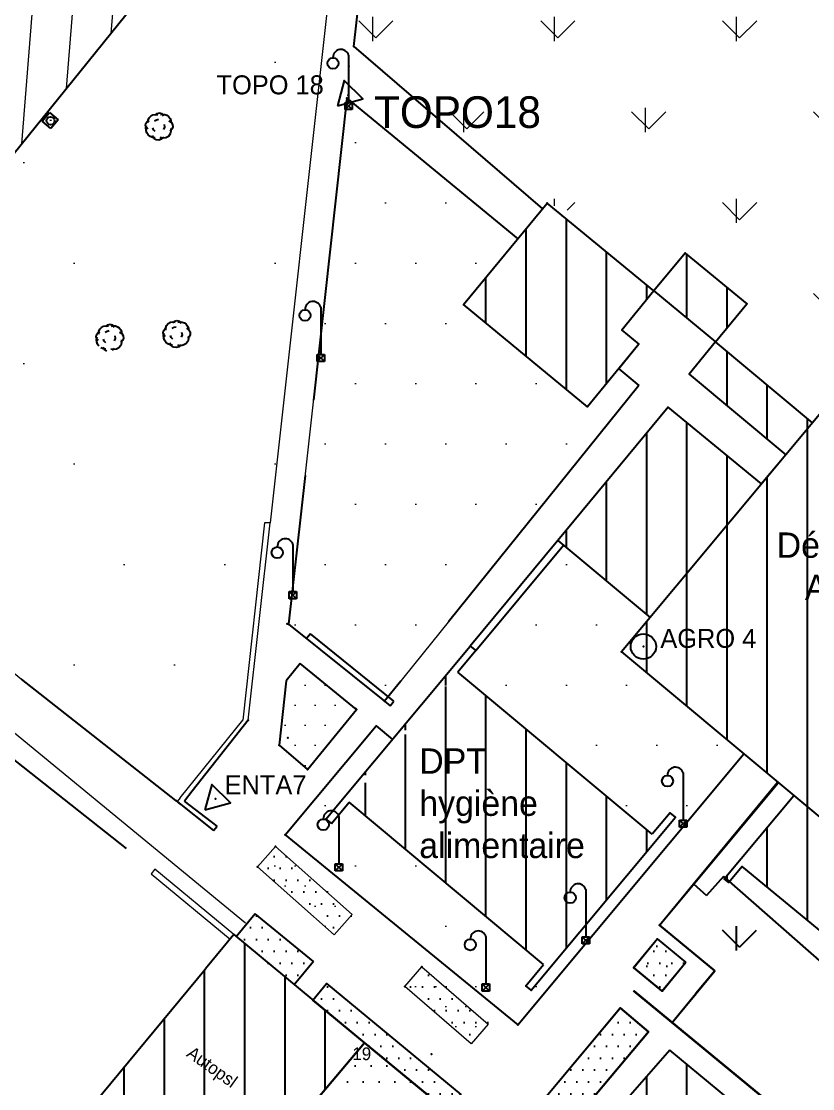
# Model space of a CAD drawing. Header units: metres. Extents: x 64 to 796628, y 142 to 671743.
# Drawn here: x 364354.9 to 364417.4, y 376053.2 to 376137.5 of the extents above; entities that cross this region are included whole.
import ezdxf

# ---------------------------------------------------------------- set-up
doc = ezdxf.new("R2010")
doc.units = ezdxf.units.M
doc.header["$LTSCALE"] = 2
doc.linetypes.add('ACAD_ISO02W100', pattern=[15, 12, -3])
doc.layers.add('allee', color=7, linetype='ACAD_ISO02W100', lineweight=25)
doc.layers.add('Espace Vert', color=3, linetype='Continuous', lineweight=5)
for name, color, linetype in [('arbres isolés', 3, 'Continuous'), ('Batiment', 1, 'Continuous'), ('Batiments', 1, 'Continuous'), ('Batimment', 10, 'Continuous'), ('construction', 1, 'Continuous'), ('Lampadaire', 50, 'Continuous'), ('mbark', 7, 'Continuous'), ('point topographique', 7, 'Continuous'), ('regard', 7, 'Continuous'), ('toponymie', 7, 'Continuous'), ('vegetation', 94, 'Continuous'), ('youssef', 7, 'Continuous')]:
    doc.layers.add(name, color=color, linetype=linetype)
pattern_1 = [(0, (0, 0), (0.46875, 0.9375), [0, -0.9375])]

# ---------------------------------------------------------------- blocks, each defined once
blk = doc.blocks.new('Lampadaire')
at = {"layer": 'Lampadaire'}
for p, q in [((1.239, 0.649), (1.239, -3.083)), ((0.952, -3.083), (1.526, -3.083)), ((0.952, -3.657), (0.952, -3.083)), ((0.952, -3.083), (1.526, -3.657)), ((1.526, -3.083), (0.952, -3.657)), ((1.186, -3.39), (1.243, -3.333)), ((1.186, -3.39), (1.243, -3.333)), ((1.526, -3.083), (1.526, -3.657)), ((1.526, -3.657), (0.952, -3.657))]:
    blk.add_line(p, q, dxfattribs=at)
blk.add_circle((0, 0), 0.441, dxfattribs=at)
blk.add_arc((0.634, 0.459), 0.634, 17.44626, 181.68163, dxfattribs=at)
blk = doc.blocks.new('A$C3DFD15C1')
at = {"layer": 'Lampadaire'}
blk.add_blockref('Lampadaire', (-1.239, 3.37), dxfattribs=at)
blk = doc.blocks.new('A$C57AF335F')
for p, q in [((0, 0.886), (0.887, 0.886)), ((0, 0), (0, 0.886)), ((0.887, 0.886), (0.887, 0)), ((0.379, 0.427), (0.436, 0.484)), ((0.609, 0.651), (0.666, 0.708)), ((0.609, 0.651), (0.666, 0.708)), ((0.887, 0), (0, 0))]:
    blk.add_line(p, q)
blk.add_circle((0.436, 0.484), 0.321)
blk = doc.blocks.new('A$C11EF20F3')
at = {"layer": 'regard', "color": 0, "lineweight": 13, "ltscale": 0.13}
blk.add_blockref('A$C57AF335F', (-0.436, -0.484), dxfattribs=at)
blk = doc.blocks.new('A$C4AE80429')
at = {"layer": 'regard', "color": 0, "lineweight": 13, "ltscale": 0.13, "rotation": 230.573219283581}
blk.add_blockref('A$C11EF20F3', (0, 0), dxfattribs=at)
blk = doc.blocks.new('A$C217B39ED')
at = {"layer": 'point topographique', "color": 0}
blk.add_lwpolyline([(0, 0), (2.004, 0.544), (0.531, 2.007)], close=True, dxfattribs=at)
blk = doc.blocks.new('A$C41EE5107')
at = {"layer": 'point topographique', "color": 0, "lineweight": 13, "ltscale": 0.13}
blk.add_blockref('A$C217B39ED', (-0.833, -0.858), dxfattribs=at)
blk = doc.blocks.new('A$C2FE37BA9')
at = {"layer": 'point topographique', "color": 0, "lineweight": 13, "ltscale": 0.13}
blk.add_blockref('A$C217B39ED', (-0.833, -0.858), dxfattribs=at)

msp = doc.modelspace()

# ---------------------------------------------------------------- hatches: boundary and pattern name
at = {"layer": 'allee'}
h = msp.add_hatch(dxfattribs=at)
h.set_pattern_fill('DOTS', color=256, style=0)
h.paths.add_polyline_path([(364405.129, 376065.045), (364407.369, 376063.199), (364405.478, 376060.903), (364403.237, 376062.749)])
at = {"layer": 'Batiment'}
h = msp.add_hatch(dxfattribs=at)
h.set_pattern_fill('ANSI31,_O', color=256, angle=45)
h.set_pattern_definition([(90, (0, 0), (-3.175, 7e-16), [])])
h.paths.add_polyline_path([(364299.261, 376136.838), (364284.202, 376149.009)], flags=16)
edge = h.paths.add_edge_path()
edge.add_line((364274.768, 376138.29), (364290.689, 376125.422))
edge.add_line((364290.689, 376125.422), (364294.589, 376130.262))
edge.add_line((364295.72, 376131.662), (364294.589, 376130.262))
edge.add_line((364302.444, 376139.981), (364295.717, 376131.666))
edge.add_line((364283.752, 376149.372), (364299.65, 376136.523))
edge.add_line((364283.752, 376149.372), (364299.261, 376136.838))
edge.add_line((364274.768, 376138.29), (364283.752, 376149.372))
h.paths.add_polyline_path([(364413.291, 376098.407), (364435.124, 376098.407), (364435.124, 376089.574), (364413.291, 376089.574)], flags=9)
h.paths.add_polyline_path([(364280.604, 376142.513), (364292.104, 376142.513), (364292.104, 376139.347), (364280.604, 376139.347)], flags=24)
h = msp.add_hatch(dxfattribs=at)
h.set_pattern_fill('ANSI31', color=256, angle=45, style=0)
h.paths.add_polyline_path([(364409.718, 376112.218), (364407.619, 376109.672), (364415.27, 376103.29), (364417.384, 376105.824)])
h = msp.add_hatch(dxfattribs=at)
h.set_pattern_fill('ANSI31', color=256, angle=45, style=0)
edge = h.paths.add_edge_path()
edge.add_line((364415.27, 376103.29), (364413.348, 376100.986))
edge.add_line((364413.348, 376100.986), (364405.97, 376107.066))
edge.add_line((364405.97, 376107.066), (364397.247, 376096.528))
edge.add_line((364397.247, 376096.528), (364404.549, 376090.437))
edge.add_line((364419.517, 376108.381), (364402.279, 376087.716))
edge.add_line((364402.279, 376087.716), (364428.395, 376065.931))
edge.add_line((364428.395, 376065.931), (364445.64, 376086.991))
h = msp.add_hatch(dxfattribs=at)
h.set_pattern_fill('ANSI31', color=256, angle=45, style=0)
h.paths.add_polyline_path([(364403.165, 376087.29), (364405.169, 376087.834), (364403.696, 376089.297)], flags=16)
h.paths.add_polyline_path([(364441.885, 376085.89), (364443.889, 376086.434), (364442.416, 376087.897)], flags=16)
h.paths.add_polyline_path([(364419.517, 376108.381), (364402.279, 376087.716), (364428.395, 376065.931), (364445.64, 376086.991), (364428.316, 376101.176), (364428.014, 376100.807), (364427.65, 376101.104), (364427.952, 376101.474), (364429.853, 376103.795), (364425.868, 376107.058), (364423.968, 376104.737), (364423.665, 376104.367), (364423.302, 376104.665), (364423.604, 376105.034)])
h.paths.add_polyline_path([(364411.423, 376094.819), (364435.257, 376094.819), (364435.257, 376085.986), (364411.423, 376085.986)], flags=24)
h.paths.add_polyline_path([(364411.423, 376094.819), (364433.257, 376094.819), (364433.257, 376085.986), (364411.423, 376085.986)], flags=8)
h.paths.add_polyline_path([(364404.978, 376089.912), (364414.228, 376089.912), (364414.228, 376087.662), (364404.978, 376087.662)], flags=24)
h.paths.add_polyline_path([(364433.045, 376087.786), (364442.295, 376087.786), (364442.295, 376085.536), (364433.045, 376085.536)], flags=24)
at = {"layer": 'Batiments', "linetype": 'Continuous', "lineweight": 13, "ltscale": 0.5}
h = msp.add_hatch(dxfattribs=at)
h.set_pattern_fill('ANSI31', color=1, angle=40.5, style=0)
h.paths.add_polyline_path([(364351.348, 376157.584), (364349.735, 376155.662), (364352.048, 376153.66), (364353.677, 376155.63)], flags=17)
edge = h.paths.add_edge_path()
edge.add_line((364347.429, 376157.596), (364339.073, 376147.638))
edge.add_line((364334.819, 376142.569), (364339.073, 376147.638))
edge.add_line((364351.848, 376128.844), (364334.819, 376142.569))
edge.add_line((364349.735, 376155.662), (364347.429, 376157.596))
edge.add_line((364352.071, 376153.625), (364366.446, 376142.242))
edge.add_line((364366.512, 376142.242), (364354.191, 376126.955))
edge.add_line((364354.191, 376126.955), (364351.848, 376128.844))
h.paths.add_polyline_path([(364347.594, 376147.236), (364356.139, 376139.919), (364354.675, 376138.21), (364346.13, 376145.527)], flags=24)
at = {"layer": 'Batiments'}
h = msp.add_hatch(dxfattribs=at)
h.set_pattern_fill('ANSI31', color=256, angle=45, style=0)
h.paths.add_polyline_path([(364409.718, 376112.218), (364412.19, 376115.218), (364407.313, 376119.237), (364404.841, 376116.237)])
h.paths.add_polyline_path([(364404.841, 376116.237), (364396.414, 376123.182), (364389.8, 376115.156), (364399.586, 376107.092), (364403.656, 376112.031), (364402.297, 376113.15)])
h.paths.add_polyline_path([(364394.881, 376123.98), (364397.047, 376123.98), (364397.047, 376122.48), (364394.881, 376122.48)], flags=9)
h = msp.add_hatch(dxfattribs=at)
h.set_pattern_fill('ANSI31', color=256, angle=45, style=0)
edge = h.paths.add_edge_path()
edge.add_line((364396.129, 376063.028), (364380.771, 376075.839))
edge.add_line((364394.72, 376061.339), (364396.129, 376063.028))
edge.add_line((364395.15, 376060.98), (364406.552, 376074.649))
edge.add_line((364406.552, 376074.649), (364406.122, 376075.008))
edge.add_line((364406.122, 376075.008), (364404.713, 376073.318))
edge.add_line((364395.15, 376060.98), (364394.72, 376061.339))
edge.add_line((364404.713, 376073.318), (364389.354, 376086.129))
edge.add_line((364378.932, 376074.508), (364390.334, 376088.177))
edge.add_line((364390.334, 376088.177), (364390.764, 376087.819))
edge.add_line((364390.764, 376087.819), (364389.354, 376086.129))
edge.add_line((364379.362, 376074.15), (364380.771, 376075.839))
h.paths.add_polyline_path([(364385.807, 376080.596), (364404.474, 376080.596), (364404.474, 376070.93), (364385.807, 376070.93)], flags=24)
h = msp.add_hatch(dxfattribs=at)
h.set_pattern_fill('ANSI31', color=256, angle=45, style=0)
h.paths.add_polyline_path([(364415.886, 376076.365), (364410.399, 376069.787), (364410.762, 376069.488), (364411.825, 376070.776), (364427.142, 376058.135), (364426.079, 376056.847), (364426.442, 376056.548), (364434.886, 376066.779), (364434.831, 376066.825), (364431.417, 376069.62), (364428.395, 376065.931)])
h.paths.add_polyline_path([(364442.715, 376076.266), (364442.638, 376076.329), (364439.209, 376079.137), (364435.066, 376074.077), (364438.553, 376071.223)])
at = {"layer": 'construction'}
h = msp.add_hatch(dxfattribs=at)
h.set_pattern_fill('ANSI31', color=256, angle=45, style=0)
h.paths.add_polyline_path([(364406.113, 376056.24), (364388.521, 376036.26), (364410.498, 376018.155), (364427.415, 376038.69)])
h.paths.add_polyline_path([(364368.661, 376041.038), (364381.982, 376056.822), (364371.648, 376065.383), (364369.415, 376062.687), (364358.024, 376048.939)])
h.paths.add_polyline_path([(364384.401, 375947.667), (364400.297, 375966.534), (364403.519, 375970.358), (364398.93, 375974.224), (364396.636, 375976.157), (364395.283, 375974.551), (364390.771, 375978.353), (364391.415, 375979.117), (364383.668, 375985.645), (364375.949, 375976.483), (364380.848, 375972.355), (364377.808, 375968.263), (364372.386, 375972.29), (364364.594, 375963.064), (364372.336, 375956.525), (364372.982, 375957.289)])
h.paths.add_polyline_path([(364380.186, 375892.223), (364388.418, 375903.306), (364364.495, 375921.075), (364361.257, 375916.716), (364356.44, 375920.293), (364359.678, 375924.652), (364343.803, 375936.443), (364335.653, 375926.387), (364351.446, 375913.569), (364355.34, 375918.812), (364360.156, 375915.234), (364356.263, 375909.992)])
h.paths.add_polyline_path([(364331.463, 375876.975), (364344.178, 375894.095), (364325.654, 375907.853), (364311.73, 375890.715), (364313.647, 375889.291), (364311.124, 375885.894), (364309.69, 375886.997), (364304.017, 375879.921), (364308.849, 375876.332), (364317.197, 375887.571)])
h.paths.add_polyline_path([(364400.672, 376043.396), (364417.082, 376031.674), (364416.017, 376030.182), (364399.606, 376041.904)], flags=24)
h.paths.add_polyline_path([(364406.346, 376057.014), (364408.18, 376057.014), (364408.18, 376055.514), (364406.346, 376055.514)], flags=9)
h.paths.add_polyline_path([(364368.369, 376056.978), (364373.794, 376053.103), (364372.729, 376051.612), (364367.304, 376055.486)], flags=24)
h.paths.add_polyline_path([(364380.769, 376056.712), (364382.602, 376056.712), (364382.602, 376055.212), (364380.769, 376055.212)], flags=9)
h.paths.add_polyline_path([(364369.84, 376065.668), (364371.673, 376065.668), (364371.673, 376064.168), (364369.84, 376064.168)], flags=9)
h.paths.add_polyline_path([(364367.385, 376043.252), (364369.552, 376043.252), (364369.552, 376041.752), (364367.385, 376041.752)], flags=24)
h.paths.add_polyline_path([(364382.322, 375969.032), (364387.34, 375965.448), (364386.468, 375964.227), (364381.45, 375967.811)], flags=24)
h.paths.add_polyline_path([(364371.561, 375972.114), (364373.728, 375972.114), (364373.728, 375970.614), (364371.561, 375970.614)], flags=25)
h.paths.add_polyline_path([(364364.21, 375914.285), (364383.197, 375900.723), (364382.132, 375899.231), (364363.144, 375912.793)], flags=24)
h.paths.add_polyline_path([(364344.369, 375928.707), (364353.049, 375922.507), (364351.983, 375921.016), (364343.303, 375927.215)], flags=24)
h.paths.add_polyline_path([(364336.536, 375927.886), (364337.702, 375927.886), (364337.702, 375926.386), (364336.536, 375926.386)], flags=25)
h.paths.add_polyline_path([(364322.94, 375899.836), (364337.723, 375889.277), (364336.658, 375887.785), (364321.875, 375898.344)], flags=24)
h.paths.add_polyline_path([(364324.024, 375895.604), (364332.839, 375889.307), (364331.968, 375888.086), (364323.152, 375894.383)], flags=24)
h.paths.add_polyline_path([(364311.638, 375886.576), (364313.805, 375886.576), (364313.805, 375885.076), (364311.638, 375885.076)], flags=24)
h.paths.add_polyline_path([(364326.241, 375907.987), (364328.408, 375907.987), (364328.408, 375906.487), (364326.241, 375906.487)], flags=9)
at = {"layer": 'Espace Vert', "lineweight": 13, "ltscale": 0.13}
h = msp.add_hatch(dxfattribs=at)
h.set_pattern_fill('DOTS', color=3, scale=5, style=0)
edge = h.paths.add_edge_path()
edge.add_line((364371.195, 376196.292), (364377.45, 376203.793))
edge.add_line((364369.81, 376194.582), (364371.205, 376196.283))
edge.add_line((364378.234, 376203.139), (364385.53, 376197.055))
edge.add_line((364370.093, 376209.928), (364378.234, 376203.139))
edge.add_line((364385.53, 376197.055), (364372.79, 376082.324))
edge.add_line((364369.8, 376194.59), (364353.06, 376174.346))
edge.add_line((364351.665, 376172.644), (364353.06, 376174.346))
edge.add_line((364351.665, 376172.644), (364335.246, 376152.006))
edge.add_line((364333.849, 376150.306), (364335.246, 376152.006))
edge.add_line((364325.326, 376139.941), (364333.849, 376150.306))
edge.add_line((364332.141, 376144.398), (364330.262, 376145.943))
edge.add_line((364336.44, 376149.628), (364332.141, 376144.398))
edge.add_line((364339.073, 376147.638), (364336.44, 376149.628))
edge.add_line((364347.429, 376157.596), (364339.073, 376147.638))
edge.add_line((364349.735, 376155.662), (364347.429, 376157.596))
edge.add_line((364351.348, 376157.584), (364349.735, 376155.662))
edge.add_line((364353.677, 376155.63), (364351.348, 376157.584))
edge.add_line((364353.677, 376155.63), (364352.048, 376153.66))
edge.add_line((364352.071, 376153.625), (364366.446, 376142.242))
edge.add_line((364338.247, 376141.241), (364341.171, 376144.726))
edge.add_line((364337.744, 376146.054), (364336.623, 376146.958))
edge.add_line((364336.623, 376146.958), (364332.366, 376141.676))
edge.add_line((364366.512, 376142.242), (364354.191, 376126.955))
edge.add_line((364351.848, 376128.844), (364334.819, 376142.569))
edge.add_line((364354.191, 376126.955), (364351.848, 376128.844))
edge.add_line((364328.66, 376135.228), (364330.001, 376136.972))
edge.add_line((364330.001, 376136.972), (364330.356, 376136.679))
edge.add_line((364330.356, 376136.679), (364328.955, 376134.984))
edge.add_line((364328.955, 376134.984), (364345.055, 376121.687))
edge.add_line((364335.791, 376109.747), (364346.811, 376123.09))
edge.add_line((364346.456, 376123.383), (364345.055, 376121.687))
edge.add_line((364332.366, 376141.676), (364325.812, 376133.704))
edge.add_line((364325.812, 376133.704), (364326.461, 376133.171))
edge.add_line((364326.461, 376133.171), (364325.089, 376131.502))
edge.add_line((364325.089, 376131.502), (364325.525, 376131.151))
edge.add_line((364328.66, 376135.228), (364325.525, 376131.151))
edge.add_line((364319.9, 376125.065), (364336.868, 376111.051))
edge.add_line((364315.61, 376119.01), (364320.323, 376124.715))
edge.add_line((364315.256, 376119.303), (364315.61, 376119.01))
edge.add_line((364346.811, 376123.09), (364346.456, 376123.383))
edge.add_line((364336.519, 376111.351), (364335.436, 376110.04))
edge.add_line((364335.436, 376110.04), (364335.791, 376109.747))
edge.add_line((364354.873, 376085.568), (364315.248, 376118.147))
edge.add_line((364314.723, 376118.641), (364331.615, 376104.69))
edge.add_line((364314.723, 376118.641), (364315.256, 376119.303))
edge.add_line((364374.093, 376097.928), (364372.36, 376082.324))
edge.add_line((364367.409, 376076.18), (364372.36, 376082.324))
edge.add_line((364367.076, 376075.966), (364354.873, 376085.568))
at = {"layer": 'Espace Vert'}
h = msp.add_hatch(dxfattribs=at)
h.set_pattern_fill('GRASS', color=256, scale=0.4, style=0)
h.set_pattern_definition([(90, (0, 0), (-7.1842, 7.1842), [1.905, -12.4634]), (45, (0, 0), (-7.1842049, 7.1842049), [1.905, -8.255]), (135, (0, 0), (-7.1842049, -7.1842049), [1.905, -8.255])])
h.paths.add_polyline_path([(364403.079, 376190.345), (364405.725, 376194.7), (364411.606, 376190.871), (364408.944, 376186.783)], flags=17)
edge = h.paths.add_edge_path()
edge.add_line((364428.684, 376102.367), (364430.731, 376100.691))
edge.add_line((364430.731, 376100.691), (364436.495, 376107.731))
edge.add_line((364427.952, 376101.474), (364429.853, 376103.795))
edge.add_line((364429.853, 376103.795), (364425.868, 376107.058))
edge.add_line((364425.868, 376107.058), (364423.968, 376104.737))
edge.add_line((364423.302, 376104.665), (364423.604, 376105.034))
edge.add_line((364423.665, 376104.367), (364423.302, 376104.665))
edge.add_line((364423.604, 376105.034), (364419.517, 376108.381))
edge.add_line((364419.517, 376108.381), (364417.384, 376105.824))
edge.add_line((364417.384, 376105.824), (364409.718, 376112.218))
edge.add_line((364409.718, 376112.218), (364412.19, 376115.218))
edge.add_line((364407.313, 376119.237), (364412.19, 376115.218))
edge.add_line((364404.841, 376116.237), (364396.414, 376123.182))
edge.add_line((364407.313, 376119.237), (364404.841, 376116.237))
edge.add_line((364381.137, 376135.554), (364396.042, 376122.73))
edge.add_line((364381.137, 376135.554), (364385.569, 376175.996))
edge.add_line((364395.073, 376202.514), (364388.098, 376199.07))
edge.add_line((364385.569, 376175.996), (364388.098, 376199.07))
edge.add_line((364418.473, 376201.122), (364395.073, 376202.514))
edge.add_line((364439.403, 376184.606), (364418.473, 376201.122))
edge.add_line((364438, 376176.575), (364439.403, 376184.606))
edge.add_line((364431.218, 376169.16), (364438, 376176.575))
edge.add_line((364424.71, 376160.2), (364431.218, 376169.16))
edge.add_line((364420.68, 376148.129), (364424.71, 376160.2))
edge.add_line((364420.68, 376148.129), (364445.222, 376128.861))
edge.add_line((364445.222, 376128.861), (364453.795, 376136.693))
edge.add_arc((364456.437, 376131.427), 5.891, 77.21262, 116.64277)
edge.add_line((364460.63, 376109.795), (364473.693, 376124.731))
edge.add_line((364473.693, 376124.731), (364457.74, 376137.173))
edge.add_arc((364459.359, 376107.134), 2.949, 64.47039, 123.98336)
edge.add_line((364457.71, 376109.58), (364440.49, 376122.99))
edge.add_line((364439.47, 376121.68), (364440.49, 376122.99))
edge.add_line((364456.69, 376108.27), (364439.47, 376121.68))
edge.add_arc((364459.104, 376107.059), 2.701, 153.35492, 215.91517)
edge.add_line((364456.917, 376105.475), (364449.607, 376096.748))
edge.add_line((364449.607, 376096.748), (364437.845, 376106.601))
edge.add_line((364435.868, 376106.965), (364436.495, 376107.731))
edge.add_line((364436.495, 376107.731), (364437.876, 376106.601))
edge.add_line((364403.079, 376190.345), (364399.194, 376183.948))
edge.add_line((364399.194, 376183.948), (364404.858, 376180.508))
edge.add_line((364404.858, 376180.508), (364408.944, 376186.783))
h = msp.add_hatch(dxfattribs=at)
h.set_pattern_fill('DOTS', color=256, scale=3, style=0)
h.paths.add_polyline_path([(364383.861, 376084.194), (364403.664, 376108.772), (364402.059, 376110.094), (364399.586, 376107.092), (364389.8, 376115.156), (364394.086, 376120.357), (364380.595, 376131.475), (364375.988, 376089.921), (364377.408, 376088.777), (364377.709, 376089.15)])
h = msp.add_hatch(dxfattribs=at)
h.set_pattern_fill('DOTS', color=256, scale=3, style=0)
h.paths.add_polyline_path([(364380.771, 376075.839), (364379.362, 376074.15), (364378.932, 376074.508), (364384.18, 376080.8), (364382.899, 376081.868), (364375.725, 376073.267), (364394.091, 376058.258), (364411.94, 376079.657), (364402.279, 376087.716), (364404.549, 376090.437), (364397.708, 376096.144), (364390.764, 376087.819), (364389.354, 376086.129), (364404.713, 376073.318), (364406.122, 376075.008), (364406.552, 376074.649), (364395.15, 376060.98), (364394.72, 376061.339), (364396.129, 376063.028)])
h = msp.add_hatch(dxfattribs=at)
h.set_pattern_fill('DOTS', color=256, scale=3, style=0)
h.paths.add_polyline_path([(364380.771, 376075.839), (364379.362, 376074.15), (364378.932, 376074.508), (364384.18, 376080.8), (364382.899, 376081.868), (364375.725, 376073.267), (364394.091, 376058.258), (364411.94, 376079.657), (364402.279, 376087.716), (364404.549, 376090.437), (364397.708, 376096.144), (364390.764, 376087.819), (364389.354, 376086.129), (364404.713, 376073.318), (364406.122, 376075.008), (364406.552, 376074.649), (364395.15, 376060.98), (364394.72, 376061.339), (364396.129, 376063.028)])
h = msp.add_hatch(dxfattribs=at)
h.set_pattern_fill('DOTS', color=256, style=0)
h.paths.add_polyline_path([(364376.896, 376086.797), (364375.783, 376085.433), (364375.25, 376080.35), (364377.48, 376078.42), (364381.35, 376083.16)])
h.paths.add_polyline_path([(364377.23, 376079.67), (364379.397, 376079.67), (364379.397, 376078.17), (364377.23, 376078.17)], flags=9)
h.paths.add_polyline_path([(364374.608, 376080.511), (364376.775, 376080.511), (364376.775, 376079.011), (364374.608, 376079.011)], flags=9)
h.paths.add_polyline_path([(364380.696, 376083.407), (364382.863, 376083.407), (364382.863, 376081.907), (364380.696, 376081.907)], flags=9)
h = msp.add_hatch(dxfattribs=at)
h.set_pattern_fill('DOTS', color=256, style=0)
h.paths.add_polyline_path([(364376.896, 376086.797), (364375.783, 376085.433), (364375.25, 376080.35), (364377.48, 376078.42), (364381.35, 376083.16)])
h.paths.add_polyline_path([(364377.23, 376079.67), (364379.397, 376079.67), (364379.397, 376078.17), (364377.23, 376078.17)], flags=9)
h.paths.add_polyline_path([(364374.608, 376080.511), (364376.775, 376080.511), (364376.775, 376079.011), (364374.608, 376079.011)], flags=9)
h.paths.add_polyline_path([(364380.696, 376083.407), (364382.863, 376083.407), (364382.863, 376081.907), (364380.696, 376081.907)], flags=9)
h = msp.add_hatch(dxfattribs=at)
h.set_pattern_fill('DOTS', color=256, style=0)
h.paths.add_polyline_path([(364374.939, 376072.342), (364373.516, 376070.741), (364379.572, 376065.361), (364380.994, 376066.963)])
h.paths.add_polyline_path([(364386.507, 376062.839), (364385.168, 376061.29), (364390.414, 376056.761), (364391.752, 376058.311)])
h = msp.add_hatch(dxfattribs=at)
h.set_pattern_fill('DOTS', color=256, style=0)
h.paths.add_polyline_path([(364374.939, 376072.342), (364373.516, 376070.741), (364379.572, 376065.361), (364380.994, 376066.963)])
h.paths.add_polyline_path([(364390.414, 376056.761), (364391.752, 376058.311), (364386.507, 376062.839), (364385.168, 376061.29)])
at = {"layer": 'vegetation', "ltscale": 15}
h = msp.add_hatch(dxfattribs=at)
h.set_pattern_fill('DOTS', color=256, scale=15, style=0)
h.set_pattern_definition(pattern_1)
h.paths.add_polyline_path([(364390.544, 376056.794), (364391.904, 376058.436), (364386.663, 376062.778), (364385.345, 376061.102)])
h.paths.add_polyline_path([(364374.928, 376072.373), (364373.539, 376070.698), (364379.82, 376065.494), (364381.208, 376067.17)])
h.paths.add_polyline_path([(364376.426, 376061.425), (364377.94, 376063.252), (364373.35, 376067.027), (364371.85, 376065.216)])
h.paths.add_polyline_path([(364376.721, 376063.667), (364377.887, 376063.667), (364377.887, 376062.167), (364376.721, 376062.167)], flags=24)
at = {"layer": 'vegetation', "ltscale": 0.001}
h = msp.add_hatch(dxfattribs=at)
h.set_pattern_fill('DOTS', color=256, scale=15, style=0)
h.set_pattern_definition(pattern_1)
h.paths.add_polyline_path([(364403.246, 376062.752), (364405.487, 376060.906), (364407.378, 376063.202), (364405.137, 376065.048)])
h.paths.add_polyline_path([(364403.169, 376064.227), (364404.336, 376064.227), (364404.336, 376062.727), (364403.169, 376062.727)], flags=9)
h.paths.add_polyline_path([(364402.473, 376062.536), (364404.64, 376062.536), (364404.64, 376061.036), (364402.473, 376061.036)], flags=9)
h = msp.add_hatch(dxfattribs=at)
h.set_pattern_fill('DOTS', color=256, scale=15, style=0)
h.set_pattern_definition(pattern_1)
h.paths.add_polyline_path([(364378.968, 376061.506), (364377.893, 376060.209), (364382.769, 376056.184), (364383.692, 376055.437), (364388.483, 376051.468), (364388.502, 376051.452), (364389.581, 376052.754)])
h.paths.add_polyline_path([(364383.718, 376055.875), (364385.718, 376055.875), (364385.718, 376054.375), (364383.718, 376054.375)], flags=8)
h.paths.add_polyline_path([(364383.718, 376055.875), (364385.718, 376055.875), (364385.718, 376054.375), (364383.718, 376054.375)], flags=24)
h = msp.add_hatch(dxfattribs=at)
h.set_pattern_fill('DOTS', color=256, scale=15, style=0)
h.set_pattern_definition(pattern_1)
h.paths.add_polyline_path([(364404.419, 376057.708), (364402.174, 376059.586), (364396.067, 376052.286), (364397.652, 376050.964), (364398.93, 376052.483), (364399.599, 376051.97)])
h.paths.add_polyline_path([(364403.469, 376057.675), (364405.636, 376057.675), (364405.636, 376056.175), (364403.469, 376056.175)], flags=9)
h.paths.add_polyline_path([(364401.482, 376059.339), (364403.649, 376059.339), (364403.649, 376057.839), (364401.482, 376057.839)], flags=25)
h.paths.add_polyline_path([(364395.518, 376053.908), (364397.351, 376053.908), (364397.351, 376052.408), (364395.518, 376052.408)], flags=9)
h = msp.add_hatch(dxfattribs=at)
h.set_pattern_fill('DOTS', color=256, scale=20, style=0)
h.set_pattern_definition([(0, (0, 0), (0.625, 1.25), [0, -1.25])])
h.paths.add_polyline_path([(364381.982, 376056.822), (364380.819, 376055.418), (364368.649, 376041.024), (364370.592, 376039.587), (364364.112, 376031.566), (364368.752, 376027.736), (364388.502, 376051.452), (364388.483, 376051.468)])
h.paths.add_polyline_path([(364363.417, 376033.104), (364365.417, 376033.104), (364365.417, 376031.604), (364363.417, 376031.604)], flags=9)
h.paths.add_polyline_path([(364383.718, 376055.875), (364385.718, 376055.875), (364385.718, 376054.375), (364383.718, 376054.375)], flags=25)
h.paths.add_polyline_path([(364380.769, 376056.712), (364382.602, 376056.712), (364382.602, 376055.212), (364380.769, 376055.212)], flags=25)
h.paths.add_polyline_path([(364369.642, 376034.956), (364372.475, 376034.956), (364372.475, 376033.456), (364369.642, 376033.456)], flags=24)
h.paths.add_polyline_path([(364369.759, 376041.45), (364371.926, 376041.45), (364371.926, 376039.95), (364369.759, 376039.95)], flags=24)

# ---------------------------------------------------------------- linework, layer by layer
at = {"linetype": 'Continuous', "lineweight": 13, "ltscale": 0.13}
msp.add_line((364385.53, 376197.055), (364374.523, 376097.928), dxfattribs=at)
at = {"lineweight": 13, "ltscale": 0.13}
for p, q in [((364380.772, 376133.998), (364380.772, 376133.998)), ((364331.615, 376104.69), (364354.873, 376085.568)), ((364374.523, 376097.928), (364374.523, 376097.928))]:
    msp.add_line(p, q, dxfattribs=at)
at = {"color": 0, "lineweight": 13, "ltscale": 0.13}
msp.add_line((364329.04, 376102.116), (364372.57, 376066.325), dxfattribs=at)
at = {"linetype": 'ACAD_ISO02W100', "lineweight": -2}
msp.add_line((364363.177, 376072.18), (364332.926, 376096.055), dxfattribs=at)
for p, q in [((364367.076, 376075.966), (364354.873, 376085.568)), ((364367.076, 376075.966), (364354.873, 376085.568)), ((364372.79, 376082.324), (364368.376, 376076.715)), ((364368.376, 376076.715), (364367.751, 376075.92)), ((364367.076, 376075.966), (364367.414, 376075.7)), ((364367.076, 376075.966), (364370.062, 376073.616)), ((364367.076, 376075.966), (364367.414, 376075.7)), ((364370.328, 376073.954), (364367.751, 376075.92)), ((364370.062, 376073.616), (364370.328, 376073.954))]:
    msp.add_line(p, q)
at = {"ltscale": 0.001}
for p, q in [((364410.33, 376069.986), (364409.009, 376068.485)), ((364410.33, 376069.986), (364422.564, 376059.215)), ((364410.33, 376069.986), (364425.792, 376056.373)), ((364405.28, 376066.12), (364407.972, 376069.387)), ((364405.28, 376066.12), (364407.972, 376069.387)), ((364405.28, 376066.12), (364409.652, 376062.518)), ((364405.28, 376066.12), (364409.652, 376062.518)), ((364405.289, 376066.123), (364409.661, 376062.522)), ((364407.378, 376063.202), (364405.137, 376065.048)), ((364403.246, 376062.752), (364405.487, 376060.906)), ((364405.487, 376060.906), (364407.378, 376063.202)), ((364409.652, 376062.518), (364408.168, 376060.717)), ((364409.652, 376062.518), (364408.168, 376060.717)), ((364409.661, 376062.522), (364408.177, 376060.72)), ((364403.239, 376060.942), (364415.82, 376050.577)), ((364403.239, 376060.942), (364415.82, 376050.577)), ((364403.248, 376060.945), (364415.829, 376050.581)), ((364406.261, 376058.401), (364408.168, 376060.717)), ((364406.261, 376058.401), (364408.168, 376060.717)), ((364406.269, 376058.404), (364408.177, 376060.72)), ((364396.067, 376052.286), (364402.124, 376059.526)), ((364396.067, 376052.286), (364402.124, 376059.526)), ((364404.419, 376057.708), (364402.174, 376059.586)), ((364399.599, 376051.97), (364404.419, 376057.708)), ((364399.599, 376051.97), (364404.419, 376057.708)), ((364406.269, 376058.404), (364406.295, 376058.435))]:
    msp.add_line(p, q, dxfattribs=at)
msp.add_lwpolyline([(364375.725, 376073.267), (364394.091, 376058.258), (364411.94, 376079.657)])
for points in [[(364405.289, 376066.123), (364407.98, 376069.391), (364409.009, 376068.485)], [(364407.369, 376063.199), (364405.129, 376065.045), (364403.237, 376062.749), (364405.478, 376060.903), (364407.369, 376063.199)], [(364407.369, 376063.199), (364405.129, 376065.045), (364403.237, 376062.749), (364405.478, 376060.903), (364407.369, 376063.199)], [(364407.378, 376063.202), (364405.137, 376065.048), (364403.246, 376062.752), (364405.487, 376060.906), (364407.378, 376063.202)]]:
    msp.add_lwpolyline(points, dxfattribs=at)
at = {"lineweight": 13, "ltscale": 0.13}
for p in [(364380.772, 376133.998), (364375.863, 376089.946), (364372.79, 376082.324)]:
    msp.add_point(p, dxfattribs=at)
for p in [(364407.313, 376119.237), (364412.19, 376115.218), (364375.863, 376089.946), (364375.863, 376089.946), (364402.279, 376087.716), (364381.267, 376083.236), (364381.267, 376083.236), (364372.79, 376082.324), (364372.79, 376082.324), (364375.917, 376080.931), (364375.917, 376080.931), (364367.076, 376075.966), (364367.076, 376075.966), (364370.21, 376076.1), (364370.21, 376076.1), (364370.21, 376076.1)]:
    msp.add_point(p)
at = {"layer": 'allee'}
for q in [(364375.988, 376089.921), (364394.086, 376120.357)]:
    msp.add_line((364380.595, 376131.475), q, dxfattribs=at)
for points in [[(364403.656, 376112.031), (364402.059, 376110.094), (364403.664, 376108.772), (364383.56, 376083.82)], [(364375.988, 376089.921), (364383.56, 376083.82)], [(364375.25, 376080.35), (364377.48, 376078.42), (364381.35, 376083.16), (364376.896, 376086.797), (364375.783, 376085.433), (364375.25, 376080.35)], [(364415.82, 376050.577), (364403.239, 376060.942), (364406.286, 376058.432), (364409.652, 376062.518), (364405.28, 376066.12), (364414.671, 376077.379)]]:
    msp.add_lwpolyline(points, dxfattribs=at)
at = {"layer": 'arbres isolés'}
for p, q in [((364365.441, 376130.12), (364365.588, 376130.262)), ((364365.588, 376130.262), (364365.781, 376130.306)), ((364365.781, 376130.306), (364365.973, 376130.253)), ((364365.855, 376130.169), (364366.02, 376130.204)), ((364365.973, 376130.253), (364366.104, 376130.087)), ((364366.02, 376130.204), (364366.202, 376130.181)), ((364364.692, 376129.299), (364364.715, 376129.482)), ((364364.715, 376129.482), (364364.814, 376129.624)), ((364364.814, 376129.624), (364364.961, 376129.717)), ((364364.889, 376129.536), (364364.893, 376129.728)), ((364364.893, 376129.728), (364364.965, 376129.909)), ((364364.965, 376129.909), (364365.093, 376130.061)), ((364365.093, 376130.061), (364365.268, 376130.163)), ((364365.268, 376130.163), (364365.452, 376130.188)), ((364365.402, 376129.679), (364365.549, 376129.772)), ((364365.452, 376130.188), (364365.644, 376130.183)), ((364365.549, 376129.772), (364365.713, 376129.807)), ((364366.147, 376129.384), (364366.18, 376129.171)), ((364366.202, 376130.181), (364366.364, 376130.12)), ((364366.364, 376130.12), (364366.507, 376130.021)), ((364366.507, 376130.021), (364366.619, 376129.864)), ((364366.528, 376129.693), (364366.709, 376129.574)), ((364366.619, 376129.864), (364366.683, 376129.709)), ((364366.683, 376129.709), (364366.689, 376129.536)), ((364366.709, 376129.574), (364366.811, 376129.398)), ((364366.811, 376129.398), (364366.826, 376129.196)), ((364364.756, 376129.144), (364364.692, 376129.299)), ((364364.717, 376129.116), (364364.769, 376129.307)), ((364364.732, 376128.914), (364364.717, 376129.116)), ((364364.786, 376128.739), (364364.732, 376128.914)), ((364364.859, 376129.017), (364364.756, 376129.144)), ((364364.898, 376128.583), (364364.786, 376128.739)), ((364365.049, 376128.455), (364364.898, 376128.583)), ((364365.32, 376128.968), (364365.256, 376129.124)), ((364365.442, 376128.831), (364365.32, 376128.968)), ((364366.18, 376129.171), (364366.109, 376128.99)), ((364366.631, 376128.642), (364366.483, 376128.453)), ((364366.754, 376129.015), (364366.607, 376128.874)), ((364366.693, 376128.852), (364366.631, 376128.642)), ((364366.688, 376129.074), (364366.693, 376128.852)), ((364366.826, 376129.196), (364366.754, 376129.015)), ((364365.249, 376128.373), (364365.049, 376128.455)), ((364365.334, 376128.304), (364365.223, 376128.509)), ((364365.432, 376128.35), (364365.249, 376128.373)), ((364365.515, 376128.185), (364365.334, 376128.304)), ((364365.745, 376128.161), (364365.515, 376128.185)), ((364365.948, 376128.224), (364365.745, 376128.161)), ((364366.066, 376128.308), (364365.845, 376128.351)), ((364366.106, 376128.384), (364365.948, 376128.224)), ((364366.278, 376128.342), (364366.066, 376128.308)), ((364366.483, 376128.453), (364366.278, 376128.342)), ((364361.067, 376113.207), (364361.196, 376113.358)), ((364361.196, 376113.358), (364361.371, 376113.46)), ((364361.371, 376113.46), (364361.554, 376113.485)), ((364361.543, 376113.418), (364361.691, 376113.559)), ((364361.554, 376113.485), (364361.747, 376113.481)), ((364361.691, 376113.559), (364361.884, 376113.603)), ((364361.884, 376113.603), (364362.075, 376113.551)), ((364361.958, 376113.467), (364362.122, 376113.502)), ((364362.075, 376113.551), (364362.206, 376113.384)), ((364362.122, 376113.502), (364362.305, 376113.478)), ((364362.305, 376113.478), (364362.467, 376113.417)), ((364362.467, 376113.417), (364362.609, 376113.318)), ((364366.279, 376113.33), (364366.351, 376113.511)), ((364366.351, 376113.511), (364366.479, 376113.662)), ((364366.479, 376113.662), (364366.654, 376113.764)), ((364366.654, 376113.764), (364366.838, 376113.789)), ((364366.788, 376113.28), (364366.935, 376113.374)), ((364366.827, 376113.722), (364366.974, 376113.863)), ((364366.838, 376113.789), (364367.03, 376113.785)), ((364366.935, 376113.374), (364367.099, 376113.409)), ((364366.974, 376113.863), (364367.167, 376113.907)), ((364367.167, 376113.907), (364367.359, 376113.855)), ((364367.241, 376113.771), (364367.406, 376113.806)), ((364367.359, 376113.855), (364367.49, 376113.689)), ((364367.406, 376113.806), (364367.588, 376113.783)), ((364367.588, 376113.783), (364367.75, 376113.722)), ((364367.75, 376113.722), (364367.893, 376113.622)), ((364367.893, 376113.622), (364368.005, 376113.466)), ((364368.005, 376113.466), (364368.069, 376113.311)), ((364360.794, 376112.597), (364360.818, 376112.779)), ((364360.858, 376112.441), (364360.794, 376112.597)), ((364360.818, 376112.779), (364360.917, 376112.921)), ((364360.819, 376112.413), (364360.872, 376112.605)), ((364360.917, 376112.921), (364361.063, 376113.014)), ((364360.992, 376112.833), (364360.996, 376113.025)), ((364360.996, 376113.025), (364361.067, 376113.207)), ((364361.505, 376112.976), (364361.651, 376113.069)), ((364361.651, 376113.069), (364361.816, 376113.104)), ((364362.249, 376112.681), (364362.283, 376112.469)), ((364362.609, 376113.318), (364362.721, 376113.162)), ((364362.631, 376112.99), (364362.811, 376112.871)), ((364362.721, 376113.162), (364362.785, 376113.006)), ((364362.785, 376113.006), (364362.791, 376112.833)), ((364362.811, 376112.871), (364362.913, 376112.696)), ((364362.928, 376112.493), (364362.857, 376112.312)), ((364362.913, 376112.696), (364362.928, 376112.493)), ((364366.078, 376112.901), (364366.101, 376113.084)), ((364366.142, 376112.746), (364366.078, 376112.901)), ((364366.101, 376113.084), (364366.2, 376113.226)), ((364366.103, 376112.718), (364366.155, 376112.909)), ((364366.118, 376112.515), (364366.103, 376112.718)), ((364366.172, 376112.341), (364366.118, 376112.515)), ((364366.245, 376112.619), (364366.142, 376112.746)), ((364366.2, 376113.226), (364366.347, 376113.319)), ((364366.275, 376113.138), (364366.279, 376113.33)), ((364366.706, 376112.57), (364366.642, 376112.726)), ((364366.828, 376112.433), (364366.706, 376112.57)), ((364367.566, 376112.773), (364367.495, 376112.592)), ((364367.532, 376112.986), (364367.566, 376112.773)), ((364367.914, 376113.295), (364368.095, 376113.176)), ((364368.14, 376112.617), (364367.993, 376112.475)), ((364368.069, 376113.311), (364368.075, 376113.138)), ((364368.074, 376112.676), (364368.079, 376112.454)), ((364368.095, 376113.176), (364368.197, 376113)), ((364368.212, 376112.798), (364368.14, 376112.617)), ((364368.197, 376113), (364368.212, 376112.798)), ((364360.834, 376112.211), (364360.819, 376112.413)), ((364360.888, 376112.037), (364360.834, 376112.211)), ((364360.962, 376112.314), (364360.858, 376112.441)), ((364361, 376111.88), (364360.888, 376112.037)), ((364361.352, 376111.671), (364361.152, 376111.752)), ((364361.437, 376111.601), (364361.326, 376111.806)), ((364361.534, 376111.647), (364361.352, 376111.671)), ((364361.422, 376112.266), (364361.358, 376112.421)), ((364361.545, 376112.128), (364361.422, 376112.266)), ((364362.168, 376111.605), (364361.948, 376111.648)), ((364362.209, 376111.681), (364362.051, 376111.521)), ((364362.283, 376112.469), (364362.212, 376112.287)), ((364362.585, 376111.75), (364362.381, 376111.639)), ((364362.734, 376111.939), (364362.585, 376111.75)), ((364362.857, 376112.312), (364362.71, 376112.171)), ((364362.796, 376112.15), (364362.734, 376111.939)), ((364362.791, 376112.371), (364362.796, 376112.15)), ((364366.284, 376112.185), (364366.172, 376112.341)), ((364366.435, 376112.056), (364366.284, 376112.185)), ((364366.635, 376111.975), (364366.435, 376112.056)), ((364366.72, 376111.906), (364366.609, 376112.11)), ((364366.818, 376111.952), (364366.635, 376111.975)), ((364366.901, 376111.787), (364366.72, 376111.906)), ((364367.131, 376111.763), (364366.901, 376111.787)), ((364367.334, 376111.826), (364367.131, 376111.763)), ((364367.452, 376111.91), (364367.231, 376111.953)), ((364367.492, 376111.986), (364367.334, 376111.826)), ((364367.664, 376111.944), (364367.452, 376111.91)), ((364367.869, 376112.055), (364367.664, 376111.944)), ((364368.017, 376112.244), (364367.869, 376112.055)), ((364368.079, 376112.454), (364368.017, 376112.244)), ((364361.617, 376111.482), (364361.437, 376111.601)), ((364362.381, 376111.639), (364362.168, 376111.605))]:
    msp.add_line(p, q, dxfattribs=at)
at = {"layer": 'Batiment'}
for p, q in [((364404.841, 376116.237), (364396.414, 376123.182)), ((364404.841, 376116.237), (364396.414, 376123.182)), ((364407.313, 376119.237), (364404.841, 376116.237)), ((364407.313, 376119.237), (364404.841, 376116.237)), ((364407.313, 376119.237), (364412.19, 376115.218)), ((364407.313, 376119.237), (364412.19, 376115.218)), ((364404.841, 376116.237), (364409.718, 376112.218)), ((364404.841, 376116.237), (364409.718, 376112.218)), ((364409.718, 376112.218), (364412.19, 376115.218)), ((364409.718, 376112.218), (364412.19, 376115.218)), ((364417.384, 376105.824), (364409.718, 376112.218)), ((364417.384, 376105.824), (364409.718, 376112.218)), ((364379.362, 376074.15), (364380.771, 376075.839)), ((364379.362, 376074.15), (364380.771, 376075.839)), ((364396.129, 376063.028), (364380.771, 376075.839)), ((364396.129, 376063.028), (364380.771, 376075.839)), ((364378.932, 376074.508), (364379.362, 376074.15)), ((364378.932, 376074.508), (364379.362, 376074.15)), ((364394.72, 376061.339), (364396.129, 376063.028)), ((364394.72, 376061.339), (364396.129, 376063.028)), ((364395.15, 376060.98), (364394.72, 376061.339)), ((364395.15, 376060.98), (364394.72, 376061.339))]:
    msp.add_line(p, q, dxfattribs=at)
for points in [[(364404.841, 376116.237), (364402.297, 376113.15), (364403.656, 376112.031), (364399.586, 376107.092), (364389.8, 376115.156), (364396.414, 376123.182)], [(364404.841, 376116.237), (364402.297, 376113.15), (364403.656, 376112.031), (364399.586, 376107.092), (364389.8, 376115.156), (364396.414, 376123.182)], [(364409.718, 376112.218), (364407.619, 376109.672), (364415.27, 376103.29)], [(364409.718, 376112.218), (364407.619, 376109.672), (364415.27, 376103.29)], [(364419.517, 376108.381), (364402.279, 376087.716), (364428.395, 376065.931), (364445.64, 376086.991)], [(364419.517, 376108.381), (364402.279, 376087.716), (364428.395, 376065.931), (364445.64, 376086.991)], [(364415.27, 376103.29), (364413.348, 376100.986), (364405.97, 376107.066), (364397.247, 376096.528), (364404.549, 376090.437)], [(364415.27, 376103.29), (364413.348, 376100.986), (364405.97, 376107.066), (364397.247, 376096.528), (364404.549, 376090.437)], [(364397.247, 376096.528), (364390.334, 376088.177)], [(364397.247, 376096.528), (364390.334, 376088.177)], [(364390.764, 376087.819), (364397.708, 376096.144)], [(364390.764, 376087.819), (364397.708, 376096.144)], [(364378.932, 376074.508), (364390.334, 376088.177), (364390.764, 376087.819), (364389.354, 376086.129)], [(364378.932, 376074.508), (364390.334, 376088.177), (364390.764, 376087.819), (364389.354, 376086.129)], [(364404.713, 376073.318), (364389.354, 376086.129)], [(364404.713, 376073.318), (364389.354, 376086.129)], [(364426.442, 376056.548), (364426.079, 376056.847), (364427.142, 376058.135), (364411.825, 376070.776), (364410.762, 376069.488), (364410.399, 376069.787), (364415.886, 376076.365)], [(364426.442, 376056.548), (364426.079, 376056.847), (364427.142, 376058.135), (364411.825, 376070.776), (364410.762, 376069.488), (364410.399, 376069.787), (364415.886, 376076.365)], [(364395.15, 376060.98), (364406.552, 376074.649), (364406.122, 376075.008), (364404.713, 376073.318)], [(364395.15, 376060.98), (364406.552, 376074.649), (364406.122, 376075.008), (364404.713, 376073.318)]]:
    msp.add_lwpolyline(points, dxfattribs=at)
for p in [(364407.313, 376119.237), (364412.19, 376115.218), (364402.279, 376087.716)]:
    msp.add_point(p, dxfattribs=at)
at = {"layer": 'Batiments', "color": 1}
msp.add_line((364366.512, 376142.242), (364354.191, 376126.955), dxfattribs=at)
at = {"layer": 'Batiments', "lineweight": 13, "ltscale": 0.13}
for p, q in [((364374.093, 376097.928), (364372.36, 376082.324)), ((364374.523, 376097.928), (364374.093, 376097.928)), ((364367.409, 376076.18), (364372.36, 376082.324)), ((364367.409, 376076.18), (364367.174, 376075.889))]:
    msp.add_line(p, q, dxfattribs=at)
at = {"layer": 'Batiments', "color": 1, "linetype": 'Continuous', "lineweight": 13, "ltscale": 0.5}
msp.add_line((364372.79, 376082.324), (364374.523, 376097.928), dxfattribs=at)
at = {"layer": 'Batiments'}
for p, q in [((364372.79, 376082.324), (364368.376, 376076.715)), ((364368.376, 376076.715), (364367.751, 376075.92)), ((364367.076, 376075.966), (364370.062, 376073.616)), ((364370.328, 376073.954), (364367.751, 376075.92)), ((364370.062, 376073.616), (364370.328, 376073.954))]:
    msp.add_line(p, q, dxfattribs=at)
at = {"layer": 'Batiments', "color": 1, "lineweight": 13, "ltscale": 0.13}
for p, q in [((364365.411, 376070.551), (364365.118, 376070.197)), ((364371.648, 376065.383), (364365.411, 376070.551)), ((364365.118, 376070.197), (364371.355, 376065.029))]:
    msp.add_line(p, q, dxfattribs=at)
at = {"layer": 'Batiments', "color": 1, "ltscale": 0.001}
for p in [(364371.648, 376065.383), (364358.024, 376048.939)]:
    msp.add_line(p, (364369.415, 376062.687), dxfattribs=at)
at = {"layer": 'Batimment', "ltscale": 0.001}
for p, q in [((364371.648, 376065.383), (364369.415, 376062.687)), ((364371.648, 376065.383), (364381.982, 376056.822)), ((364358.024, 376048.939), (364369.415, 376062.687)), ((364406.113, 376056.24), (364388.521, 376036.26)), ((364427.415, 376038.69), (364406.113, 376056.24))]:
    msp.add_line(p, q, dxfattribs=at)
msp.add_lwpolyline([(364377.893, 376060.209), (364381.982, 376056.822), (364368.661, 376041.038)], dxfattribs=at)
at = {"layer": 'Espace Vert'}
for q in [(364375.988, 376089.921), (364394.086, 376120.357)]:
    msp.add_line((364380.595, 376131.475), q, dxfattribs=at)
for points in [[(364403.656, 376112.031), (364402.059, 376110.094), (364403.664, 376108.772), (364383.56, 376083.82)], [(364375.988, 376089.921), (364383.56, 376083.82)], [(364375.25, 376080.35), (364377.48, 376078.42), (364381.35, 376083.16), (364376.896, 376086.797), (364375.783, 376085.433), (364375.25, 376080.35)], [(364375.725, 376073.267), (364394.091, 376058.258), (364411.94, 376079.657)], [(364373.516, 376070.741), (364374.939, 376072.342), (364380.994, 376066.963), (364379.572, 376065.361), (364373.516, 376070.741)], [(364373.516, 376070.741), (364374.939, 376072.342), (364380.994, 376066.963), (364379.572, 376065.361), (364373.516, 376070.741)], [(364405.129, 376065.045), (364407.369, 376063.199), (364405.478, 376060.903), (364403.237, 376062.749)], [(364405.129, 376065.045), (364403.237, 376062.749)], [(364385.168, 376061.29), (364386.507, 376062.839), (364391.752, 376058.311), (364390.414, 376056.761), (364385.168, 376061.29)], [(364385.168, 376061.29), (364386.507, 376062.839), (364391.752, 376058.311), (364390.414, 376056.761), (364385.168, 376061.29)]]:
    msp.add_lwpolyline(points, dxfattribs=at)
at = {"layer": 'Lampadaire'}
for p in [(364380.68, 376131.72), (364380.727, 376130.854), (364378.52, 376110.942), (364376.326, 376092.199), (364379.96, 376070.7), (364399.47, 376064.93), (364391.575, 376061.208)]:
    msp.add_point(p, dxfattribs=at)
at = {"layer": 'mbark'}
msp.add_line((364407.972, 376069.387), (364414.602, 376077.436), dxfattribs=at)
msp.add_point((364405.28, 376066.12), dxfattribs=at)
at = {"layer": 'point topographique'}
msp.add_circle((364404.01, 376088.14), 1, dxfattribs=at)
for p in [(364380.68, 376131.72), (364404.01, 376088.14), (364404.01, 376088.14), (364370.21, 376076.1)]:
    msp.add_point(p, dxfattribs=at)
at = {"layer": 'vegetation', "ltscale": 0.001}
for p, q in [((364373.35, 376067.027), (364371.85, 376065.216)), ((364377.94, 376063.252), (364373.35, 376067.027)), ((364411.609, 376064.39), (364410.262, 376065.737)), ((364411.361, 376064.133), (364411.361, 376066.038)), ((364411.609, 376064.39), (364412.956, 376065.737)), ((364377.94, 376063.252), (364376.426, 376061.425)), ((364381.982, 376056.822), (364383.692, 376055.437)), ((364381.982, 376056.822), (364383.692, 376055.437))]:
    msp.add_line(p, q, dxfattribs=at)
for points in [[(364388.483, 376051.468), (364377.893, 376060.209), (364378.968, 376061.506), (364389.581, 376052.754), (364388.502, 376051.452)], [(364397.652, 376050.964), (364396.067, 376052.286), (364402.174, 376059.586), (364404.419, 376057.708), (364399.599, 376051.97), (364398.93, 376052.483), (364397.652, 376050.964), (364396.067, 376052.286)], [(364388.502, 376051.452), (364368.752, 376027.736), (364364.112, 376031.566), (364370.592, 376039.587), (364368.649, 376041.024), (364381.982, 376056.822), (364388.502, 376051.452)]]:
    msp.add_lwpolyline(points, dxfattribs=at)
at = {"layer": 'youssef'}
for p, q in [((364381.137, 376135.554), (364385.569, 376175.996)), ((364381.137, 376135.554), (364385.569, 376175.996)), ((364381.137, 376135.554), (364396.042, 376122.73)), ((364381.137, 376135.554), (364396.042, 376122.73)), ((364377.709, 376089.15), (364377.408, 376088.777)), ((364377.709, 376089.15), (364377.408, 376088.777)), ((364384.305, 376083.836), (364377.709, 376089.15)), ((364384.305, 376083.836), (364377.709, 376089.15)), ((364383.56, 376083.82), (364384.004, 376083.462)), ((364383.56, 376083.82), (364384.004, 376083.462)), ((364384.004, 376083.462), (364384.305, 376083.836)), ((364384.004, 376083.462), (364384.305, 376083.836))]:
    msp.add_line(p, q, dxfattribs=at)
msp.add_lwpolyline([(364375.725, 376073.267), (364382.899, 376081.868), (364384.18, 376080.8)], dxfattribs=at)
msp.add_lwpolyline([(364375.725, 376073.267), (364382.899, 376081.868), (364384.18, 376080.8)], dxfattribs=at)
for p in [(364381.137, 376135.554), (364381.137, 376135.554), (364380.595, 376131.475), (364380.595, 376131.475), (364396.414, 376123.182), (364396.414, 376123.182), (364375.988, 376089.921), (364375.988, 376089.921), (364383.56, 376083.82), (364383.56, 376083.82), (364381.35, 376083.16), (364381.35, 376083.16), (364375.25, 376080.35), (364375.25, 376080.35), (364377.48, 376078.42), (364377.48, 376078.42), (364370.21, 376076.1), (364370.21, 376076.1), (364378.932, 376074.508), (364378.932, 376074.508), (364375.725, 376073.267), (364375.725, 376073.267), (364375.725, 376073.267), (364375.725, 376073.267), (364374.939, 376072.342), (364374.939, 376072.342), (364373.516, 376070.741), (364373.516, 376070.741), (364386.507, 376062.839), (364386.507, 376062.839), (364385.168, 376061.29), (364385.168, 376061.29), (364395.15, 376060.98), (364395.15, 376060.98), (364394.091, 376058.258), (364394.091, 376058.258), (364387.27, 376055.924)]:
    msp.add_point(p, dxfattribs=at)

# ---------------------------------------------------------------- block references
at = {"layer": 'Lampadaire'}
for p in [(364380.727, 376130.854), (364378.52, 376110.942), (364376.326, 376092.199), (364407.156, 376074.145), (364407.156, 376074.145), (364379.96, 376070.7), (364399.47, 376064.93), (364391.575, 376061.208)]:
    msp.add_blockref('A$C3DFD15C1', p, dxfattribs=at)
at = {"layer": 'point topographique', "color": 0, "lineweight": 13, "ltscale": 0.13}
for name, p in [('A$C2FE37BA9', (364380.68, 376131.72)), ('A$C41EE5107', (364370.21, 376076.1))]:
    msp.add_blockref(name, p, dxfattribs=at)
at = {"layer": 'regard', "color": 0, "lineweight": 13, "ltscale": 0.13}
msp.add_blockref('A$C4AE80429', (364357.18, 376129.687), dxfattribs=at)

# ---------------------------------------------------------------- texts
at = {"insert": (364382.731, 376131.619), "char_height": 2.5, "width": 6.65648, "attachment_point": 1}
msp.add_mtext('TOPO18', dxfattribs=at)
at = {"layer": 'allee', "insert": (364386.307, 376080.096), "char_height": 2, "width": 10.60817, "attachment_point": 1}
msp.add_mtext('DPT hygiène alimentaire', dxfattribs=at)
at = {"layer": 'point topographique', "char_height": 1.5, "attachment_point": 1}
for s, insert, width in [('TOPO 18', (364370.292, 376133.274), 11.68562), ('AGRO 4', (364405.353, 376089.537), 19.98083), ('ENTA7', (364370.93, 376077.966), 25.5101)]:
    msp.add_mtext(s, dxfattribs=dict(at, insert=insert, width=width))
at = {"layer": 'toponymie', "insert": (364414.541, 376097.157), "char_height": 5, "width": 17.50821, "attachment_point": 1}
for s in ['{\\H0.4x;Départemen\\P   AGRO}', '{\\H0.4x;Département\\P   }']:
    msp.add_mtext(s, dxfattribs=at)
at = {"layer": 'toponymie', "ltscale": 0.001, "insert": (364368.427, 376056.63), "char_height": 1, "width": 312.18959, "attachment_point": 1, "rotation": 324.4634}
msp.add_mtext('Autopsl', dxfattribs=at)
at = {"layer": 'vegetation', "ltscale": 0.001, "insert": (364381.019, 376056.462), "char_height": 1, "width": 301.75339, "attachment_point": 1}
msp.add_mtext('19', dxfattribs=at)
msp.add_mtext('19', dxfattribs=at)

doc.saveas('drawing.dxf')
